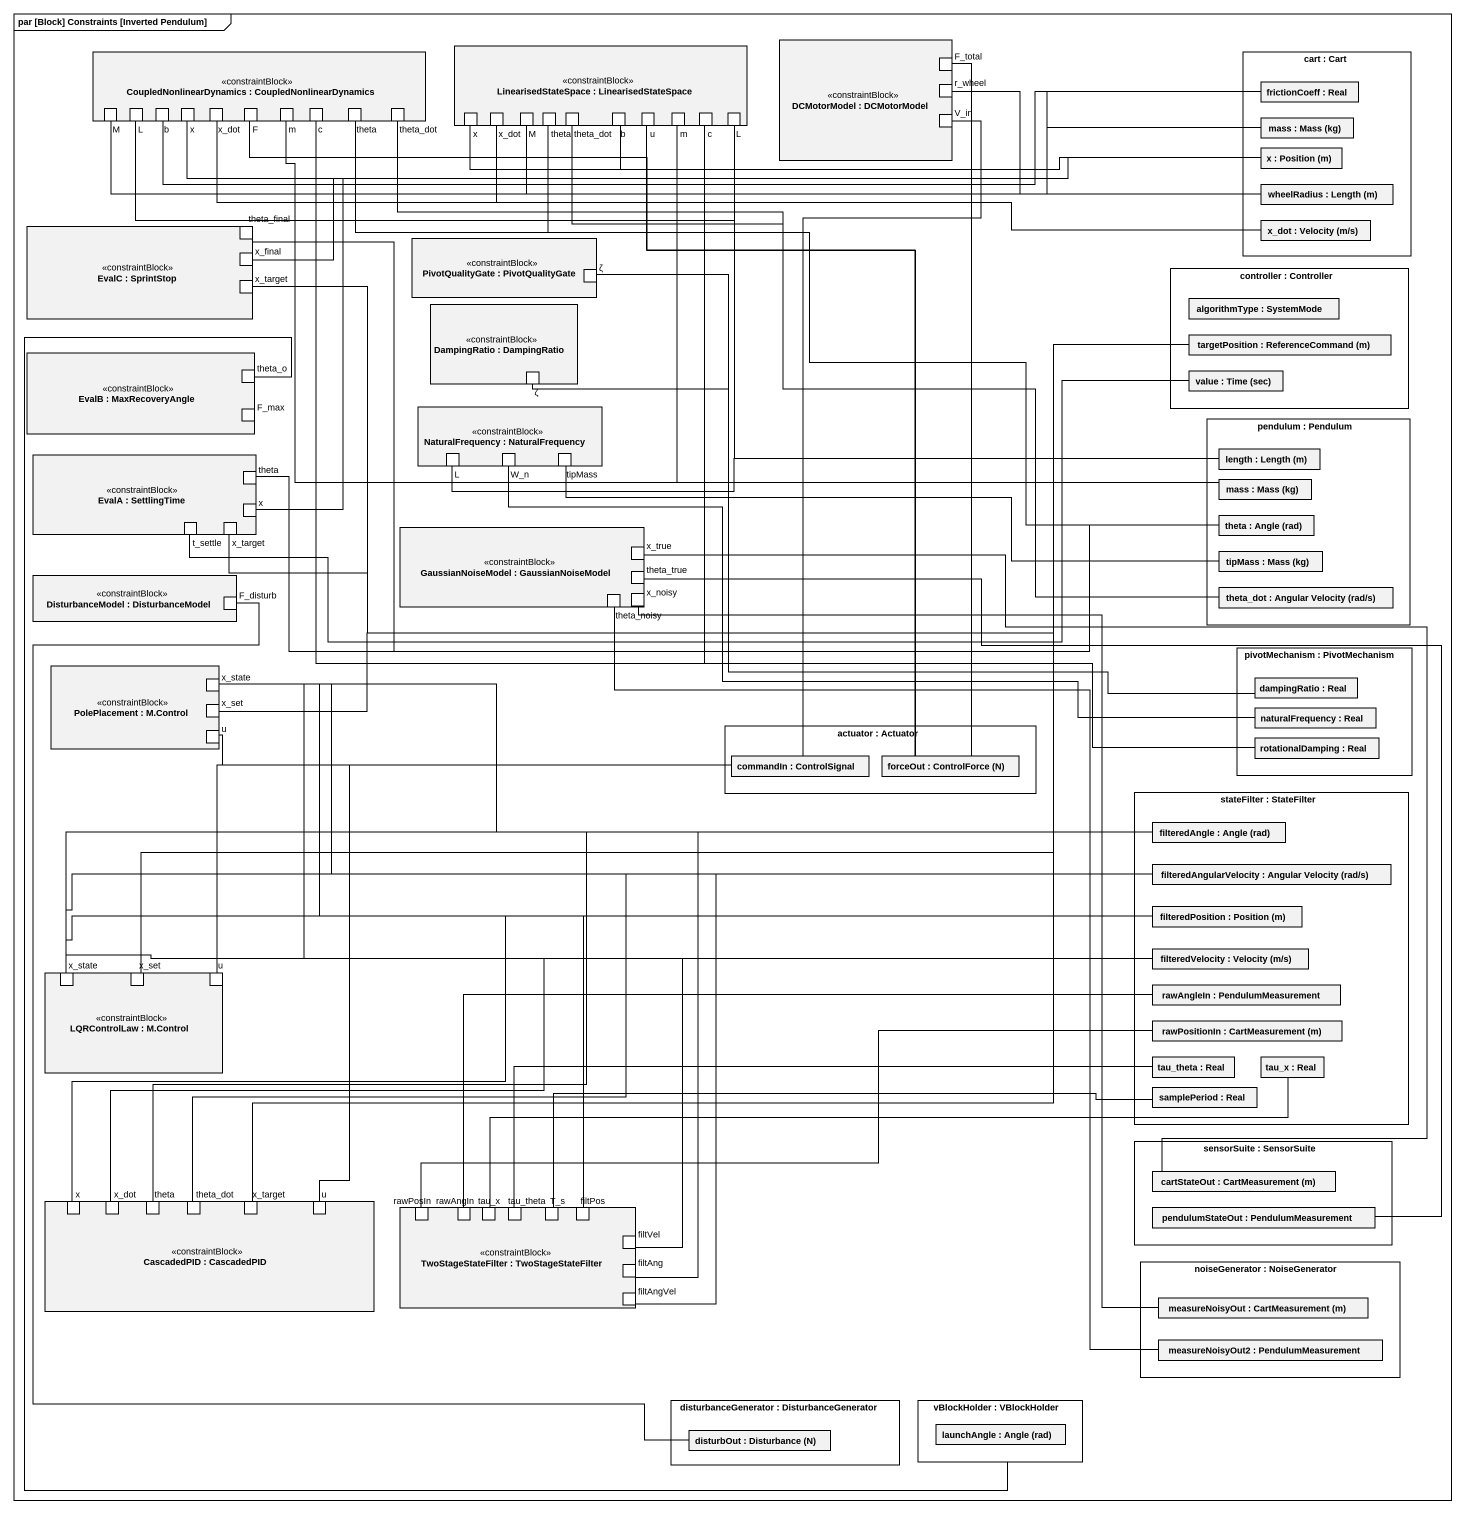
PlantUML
@startuml
mainframe par [Block] Constraints [Inverted Pendulum]
rectangle "CoupledNonlinearDynamics : CoupledNonlinearDynamics" as CoupledNonlinearDynamics <<constraintBlock>> {
  port M
  port L
  port b
  port "x" as x_
  port x_dot
  port F
  port m
  port c
  port theta
  port theta_dot
}
rectangle "LinearisedStateSpace : LinearisedStateSpace" as LinearisedStateSpace <<constraintBlock>> {
  port "x" as x__2
  port "x_dot" as x_dot_2
  port "M" as M_2
  port "theta" as theta_2
  port "theta_dot" as theta_dot_2
  port "b" as b_2
  port u
  port "m" as m_2
  port "c" as c_2
  port "L" as L_2
}
rectangle "DCMotorModel : DCMotorModel" as DCMotorModel <<constraintBlock>> {
  port F_total
  port r_wheel
  port V_in
}
rectangle "cart : Cart" as cart {
  rectangle "frictionCoeff : Real" as frictionCoeff
  rectangle "mass : Mass (kg)" as mass
  rectangle "x : Position (m)" as x__3
  rectangle "wheelRadius : Length (m)" as wheelRadius
  rectangle "x_dot : Velocity (m/s)" as x_dot_3
}
rectangle "EvalC : SprintStop" as EvalC <<constraintBlock>> {
  port x_final
  port theta_final
  port x_target
}
rectangle "PivotQualityGate : PivotQualityGate" as PivotQualityGate <<constraintBlock>> {
  port ζ
}
rectangle "controller : Controller" as controller {
  rectangle "algorithmType : SystemMode" as algorithmType
  rectangle "targetPosition : ReferenceCommand (m)" as targetPosition
  rectangle "value : Time (sec)" as value
}
rectangle "DampingRatio : DampingRatio" as DampingRatio <<constraintBlock>> {
  port "ζ" as ζ_2
}
rectangle "EvalB : MaxRecoveryAngle" as EvalB <<constraintBlock>> {
  port theta_o
  port F_max
}
rectangle "NaturalFrequency : NaturalFrequency" as NaturalFrequency <<constraintBlock>> {
  port "L" as L_3
  port W_n
  port tipMass
}
rectangle "pendulum : Pendulum" as pendulum {
  rectangle "length : Length (m)" as length
  rectangle "mass : Mass (kg)" as mass_2
  rectangle "theta : Angle (rad)" as theta_4
  rectangle "tipMass : Mass (kg)" as tipMass_2
  rectangle "theta_dot : Angular Velocity (rad/s)" as theta_dot_3
}
rectangle "EvalA : SettlingTime" as EvalA <<constraintBlock>> {
  port "theta" as theta_3
  port t_settle
  port "x_target" as x_target_2
  port "x" as x__4
}
rectangle "GaussianNoiseModel : GaussianNoiseModel" as GaussianNoiseModel <<constraintBlock>> {
  port x_true
  port theta_noisy
  port theta_true
  port x_noisy
}
rectangle "DisturbanceModel : DisturbanceModel" as DisturbanceModel <<constraintBlock>> {
  port F_disturb
}
rectangle "PolePlacement : M.Control" as PolePlacement <<constraintBlock>> {
  port x_state
  port x_set
  port "u" as u_2
}
rectangle "pivotMechanism : PivotMechanism" as pivotMechanism {
  rectangle "dampingRatio : Real" as dampingRatio
  rectangle "naturalFrequency : Real" as naturalFrequency
  rectangle "rotationalDamping : Real" as rotationalDamping
}
rectangle "actuator : Actuator" as actuator {
  rectangle "commandIn : ControlSignal" as commandIn
  rectangle "forceOut : ControlForce (N)" as forceOut
}
rectangle "stateFilter : StateFilter" as stateFilter {
  rectangle "filteredAngle : Angle (rad)" as filteredAngle
  rectangle "filteredAngularVelocity : Angular Velocity (rad/s)" as filteredAngularVelocity
  rectangle "filteredPosition : Position (m)" as filteredPosition
  rectangle "filteredVelocity : Velocity (m/s)" as filteredVelocity
  rectangle "rawAngleIn : PendulumMeasurement" as rawAngleIn
  rectangle "rawPositionIn : CartMeasurement (m)" as rawPositionIn
  rectangle "tau_theta : Real" as tau_theta
  rectangle "tau_x : Real" as tau_x
  rectangle "samplePeriod : Real" as samplePeriod
}
rectangle "LQRControlLaw : M.Control" as LQRControlLaw <<constraintBlock>> {
  port "x_state" as x_state_2
  port "x_set" as x_set_2
  port "u" as u_3
}
rectangle "sensorSuite : SensorSuite" as sensorSuite {
  rectangle "cartStateOut : CartMeasurement (m)" as cartStateOut
  rectangle "pendulumStateOut : PendulumMeasurement" as pendulumStateOut
}
rectangle "CascadedPID : CascadedPID" as CascadedPID <<constraintBlock>> {
  port "x" as x__5
  port "x_dot" as x_dot_4
  port "theta" as theta_5
  port "theta_dot" as theta_dot_4
  port "x_target" as x_target_3
  port "u" as u_4
}
rectangle "TwoStageStateFilter : TwoStageStateFilter" as TwoStageStateFilter <<constraintBlock>> {
  port rawPosIn
  port rawAngIn
  port "tau_x" as tau_x_2
  port "tau_theta" as tau_theta_2
  port T_s
  port filtPos
  port filtVel
  port filtAng
  port filtAngVel
}
rectangle "noiseGenerator : NoiseGenerator" as noiseGenerator {
  rectangle "measureNoisyOut : CartMeasurement (m)" as measureNoisyOut
  rectangle "measureNoisyOut2 : PendulumMeasurement" as measureNoisyOut2
}
rectangle "disturbanceGenerator : DisturbanceGenerator" as disturbanceGenerator {
  rectangle "disturbOut : Disturbance (N)" as disturbOut
}
rectangle "vBlockHolder : VBlockHolder" as vBlockHolder {
  rectangle "launchAngle : Angle (rad)" as launchAngle
}
r_wheel -right- wheelRadius
M -right- mass
L -right- length
b -right- frictionCoeff
x_ -right- x__3
x_dot -right- x_dot_3
F -- forceOut
m -right- mass_2
c -- rotationalDamping
theta -right- theta_4
theta_dot -right- theta_dot_3
x__2 -right- x__3
x_dot_2 -right- x_dot_3
M_2 -right- mass
theta_2 -right- theta_4
theta_dot_2 -- theta_dot_3
b_2 -right- frictionCoeff
m_2 -- mass_2
c_2 -- rotationalDamping
L_2 -- length
x_final -right- x__3
theta_final -right- theta_4
x_target -right- targetPosition
ζ -right- dampingRatio
theta_o -- vBlockHolder
ζ_2 -right- dampingRatio
theta_3 -right- theta_4
L_3 -right- length
W_n -right- naturalFrequency
tipMass -right- tipMass_2
t_settle -right- value
x_target_2 -right- targetPosition
x__4 -right- x__3
x_true -- cartStateOut
F_disturb -- disturbOut
theta_noisy -- measureNoisyOut2
theta_true -- pendulumStateOut
x_noisy -- measureNoisyOut
x_state -right- filteredAngle
x_state -right- filteredAngularVelocity
x_state -right- filteredPosition
x_state -right- filteredVelocity
x_set -right- targetPosition
commandIn -up- V_in
commandIn -left- u_2
commandIn -left- u_3
commandIn -- u_4
forceOut -up- F_total
forceOut -up- u
x_state_2 -right- filteredAngle
x_state_2 -right- filteredAngularVelocity
x_state_2 -right- filteredPosition
x_state_2 -right- filteredVelocity
x_set_2 -right- targetPosition
x__5 -right- filteredPosition
x_dot_4 -right- filteredVelocity
theta_5 -right- filteredAngle
theta_dot_4 -right- filteredAngularVelocity
x_target_3 -up- targetPosition
rawPosIn -right- rawPositionIn
rawAngIn -right- rawAngleIn
tau_x_2 -right- tau_x
tau_theta_2 -right- tau_theta
T_s -right- samplePeriod
filtPos -right- filteredPosition
filtVel -right- filteredVelocity
filtAng -up- filteredAngle
filtAngVel -up- filteredAngularVelocity
@enduml
